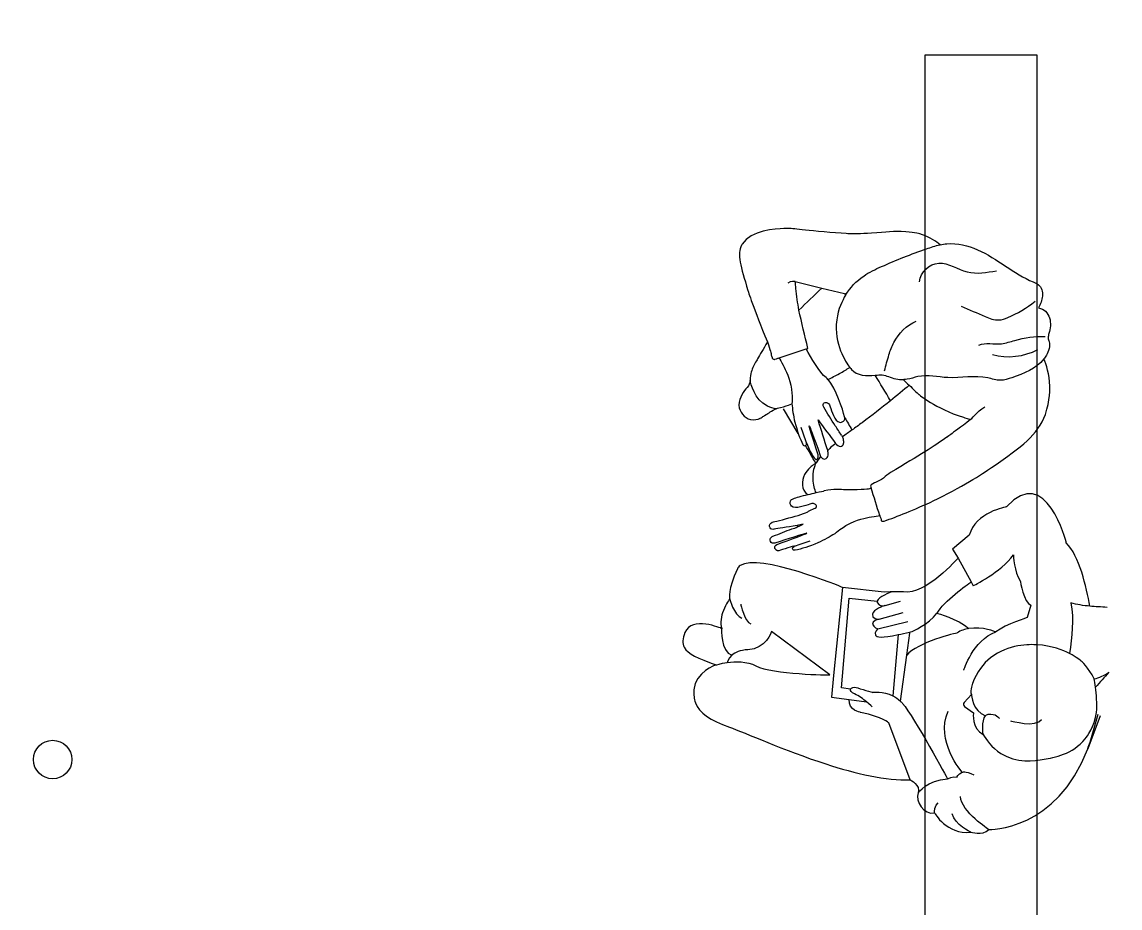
# Model space of a CAD drawing. Header units: millimetres. Extents: x 13722 to 114356, y -17117 to 61088.
# Drawn here: x 79077 to 81363, y 9779 to 11624 of the extents above; entities that cross this region are included whole.
import ezdxf

# ---------------------------------------------------------------- set-up
doc = ezdxf.new("R2010")
doc.units = ezdxf.units.MM
for name, color, linetype in [('01', 3, 'Continuous'), ('02', 250, 'Continuous'), ('03', 8, 'Continuous'), ('Toffu_Outline', 8, 'Continuous')]:
    doc.layers.add(name, color=color, linetype=linetype)

# ---------------------------------------------------------------- blocks, each defined once
blk = doc.blocks.new('2t')
at = {"layer": '02'}
h = blk.add_hatch(dxfattribs=at)
h.set_pattern_fill('AR-CONC', color=6, scale=50)
h.paths.add_polyline_path([(94283.9, -5120.8, 1), (94363.9, -5120.8, 1)])
at = {"layer": '02', "color": 6, "lineweight": 30}
blk.add_circle((94323.9, -5120.8), 40, dxfattribs=at)

msp = doc.modelspace()

# ---------------------------------------------------------------- hatches: boundary and pattern name
at = {"layer": '01', "lineweight": -2, "true_color": 0x999b37}
h = msp.add_hatch(dxfattribs=at)
h.set_pattern_fill('AR-SAND', color=55, scale=5)
h.set_pattern_definition([(37.5, (-19358.14, 21727.48), (-8.00016, 244.7066), [0, -193.04, 0, -215.9, 0, -206.375]), (7.5, (-19358.14, 21727.48), (224.7616, 358.4126), [0, -104.14, 0, -173.99, 0, -66.675]), (327.5, (-19514.35, 21727.48), (395.4962, 0.7186), [0, -63.5, 0, -228.6, 0, -298.45]), (317.5, (-19514.35, 21727.48), (381.7782, 111.4647), [0, -31.75, 0, -149.86, 0, -171.45])])
h.paths.add_polyline_path([(70453.8, 12983.3), (70453.8, 10764.6), (72599.6, 10043.3), (76293.8, 10043.3), (76293.8, 12983.3)], flags=17)
h.paths.add_polyline_path([(70453.8, 22943.3), (70453.8, 20883.3), (72903.8, 20883.3), (72903.8, 22943.3)], flags=17)
h.paths.add_polyline_path([(79063.8, 14353.3), (79063.8, 12513.3), (81313.8, 12513.3), (81313.8, 14353.3)], flags=17)
h.paths.add_polyline_path([(66994.8, 20603.3, 0.409585), (64324.8, 23223.3), (62204.1, 23223.3), (62204.1, 7963.3), (62204.1, 6963.3), (83214.7, 6963.3), (83214.7, 23223.3), (77183.8, 23223.3), (77183.8, 20603.3), (78783.8, 20603.3), (78783.8, 19033.3), (81593.8, 19033.3), (81593.8, 14633.3), (81593.8, 12233.3), (81593.8, 7963.3), (72553.8, 7963.3), (64324.8, 10463.3), (64324.8, 13163.3), (64324.8, 15543.3), (66994.8, 15543.3)])

# ---------------------------------------------------------------- linework, layer by layer
at = {"layer": '03'}
msp.add_lwpolyline([(81191.1, 11555.4), (80956.8, 11555.4), (80956.8, 8950.5), (81191.1, 8950.5)], close=True, dxfattribs=at)
at = {"layer": 'Toffu_Outline'}
for p, q in [((80575.1, 11159.3), (80575.2, 11159.2)), ((80653.3, 10924.7), (80709.9, 10943.4)), ((80693.3, 10767.3), (80662.3, 10819.1)), ((80691.1, 10576.1), (80692.8, 10573.4)), ((80702.4, 10557.4), (80703.1, 10556.2)), ((81026.1, 10507.9), (81053.1, 10458.3)), ((80785.6, 10446.8), (80767, 10263.8)), ((80783.1, 10237.8), (80799.3, 10424.5)), ((80799.3, 10424.5), (80857.6, 10418.2)), ((80874.1, 10409.5), (80906.1, 10418.5)), ((80861.7, 10380.7), (80911.7, 10394.9)), ((80859.1, 10360.6), (80921.8, 10376.2)), ((80901.7, 10348.6), (80890.3, 10221)), ((80919.4, 10305.6), (80925.9, 10351.8)), ((80456, 10322.2), (80456.1, 10322.2)), ((80906.1, 10209.8), (80919.4, 10305.6)), ((80767, 10263.8), (80762.4, 10218.5)), ((80802.3, 10234.8), (80783.1, 10237.8)), ((80479.3, 10206.8), (80479.3, 10206.8)), ((80762.4, 10218.5), (80799.4, 10213.5)), ((80799.4, 10213.5), (80835.7, 10208.6)), ((81321.6, 10179.6), (81296, 10110.8))]:
    msp.add_line(p, q, dxfattribs=at)
for points in [[(80663.6, 11194.3), (80646.3, 11193.6), (80595, 11191.3), (80576.4, 11161.6)], [(80672.9, 11194.4), (80669.9, 11194.5), (80667, 11194.5), (80663.6, 11194.3)], [(80708.7, 11190.9), (80688.7, 11192.9), (80680.3, 11194.1), (80672.9, 11194.4)], [(80793.4, 11183.6), (80765.7, 11185), (80725.6, 11189.1), (80708.7, 11190.9)], [(80799.4, 11183.3), (80797.5, 11183.3), (80795.5, 11183.4), (80793.4, 11183.6)], [(80846.1, 11184.4), (80823.2, 11183), (80805.6, 11183), (80799.4, 11183.3)], [(80917.2, 11187.6), (80890.9, 11189.6), (80877.6, 11186.4), (80846.1, 11184.4)], [(80949.9, 11182), (80947.1, 11182.9), (80937, 11186.1), (80917.2, 11187.6)], [(80988.5, 11160.3), (80980.6, 11167), (80967.7, 11176.2), (80949.9, 11182)], [(80575.1, 11159.3), (80565.7, 11141.3), (80573.5, 11115.3), (80588.5, 11065.4)], [(80576.4, 11161.6), (80575.9, 11160.8), (80575.5, 11160.1), (80575.1, 11159.3)], [(80960.3, 11151.9), (80969.6, 11155.1), (80978.9, 11158.2), (80988.5, 11160.3)], [(80988.5, 11160.3), (80993.2, 11161.3), (80998, 11162.1), (81002.8, 11162.5)], [(80988.5, 11160.3), (80988.5, 11160.3), (80988.5, 11160.3), (80988.5, 11160.3)], [(81002.8, 11162.5), (81047.2, 11166.5), (81088, 11140.6), (81125, 11115.9)], [(80866.9, 11115), (80897.4, 11128.7), (80928.6, 11141), (80960.3, 11151.9)], [(80829.6, 11095.3), (80841.2, 11103.3), (80854, 11109.3), (80866.9, 11115)], [(80945.9, 11083.3), (80947.5, 11103.4), (80965.5, 11121), (80985.7, 11122)], [(80985.7, 11122), (81006.5, 11123.1), (81024.9, 11109.1), (81045.1, 11103.9)], [(81125, 11115.9), (81143, 11103.8), (81162.5, 11091.3), (81182.4, 11083)], [(80792, 11055.6), (80801.6, 11071.3), (80814.4, 11085), (80829.6, 11095.3)], [(81045.1, 11103.9), (81065, 11098.8), (81086, 11102.6), (81106.3, 11106.4)], [(80588.5, 11065.4), (80588.5, 11065.4), (80600, 11027.3), (80629.3, 10958.2)], [(80687.1, 11083.7), (80687.1, 11083.7), (80677.3, 11086), (80671.5, 11080.2)], [(80688.5, 11069.6), (80687.9, 11074.3), (80687.5, 11079), (80687.1, 11083.7)], [(80687.1, 11083.7), (80687.1, 11083.7), (80742.4, 11070.1), (80742.4, 11070.1)], [(80694.6, 11024.4), (80692.2, 11038.9), (80690.1, 11054), (80688.5, 11069.6)], [(80742.4, 11070.1), (80726.4, 11054.9), (80710.5, 11039.6), (80694.6, 11024.4)], [(80742.4, 11070.1), (80742.4, 11070.1), (80789.4, 11058.6), (80789.4, 11058.6)], [(81182.4, 11083), (81186.3, 11081.5), (81190.3, 11079.9), (81193.5, 11077.3)], [(81193.5, 11077.3), (81200.3, 11071.8), (81202.8, 11062.3), (81201.9, 11053.6)], [(80791.9, 11055.5), (80785.1, 11044.5), (80776.3, 11026.8), (80773.4, 11003.8)], [(80789.4, 11058.6), (80789.4, 11058.6), (80792, 11055.6), (80792, 11055.6)], [(80792, 11055.6), (80791.9, 11055.6), (80791.9, 11055.5), (80791.9, 11055.5)], [(81129.4, 11008.8), (81149.9, 11017.3), (81169.1, 11028.8), (81186.3, 11042.9)], [(81201.9, 11053.6), (81201.1, 11044.9), (81197.4, 11036.8), (81193.8, 11028.8)], [(80713.3, 10944.5), (80707, 10971.2), (80700.8, 10997.8), (80694.6, 11024.4)], [(81032.3, 11032.4), (81049, 11025.3), (81065.7, 11018.2), (81082.4, 11011.1)], [(81193.8, 11028.8), (81204.7, 11027.7), (81213.5, 11018.4), (81216.6, 11007.9)], [(80773.4, 11003.8), (80766.9, 10953.9), (80792.6, 10915.9), (80800.4, 10905.4)], [(80892.3, 10957), (80902.4, 10976.4), (80919.1, 10992.3), (80939.1, 11001.4)], [(81082.4, 11011.1), (81091.6, 11007.2), (81101.1, 11003.3), (81111.1, 11003.8)], [(81111.1, 11003.8), (81117.4, 11004.2), (81123.5, 11006.4), (81129.4, 11008.8)], [(81216.6, 11007.9), (81219.8, 10997.4), (81218.2, 10986.1), (81215.3, 10975.5)], [(81215.3, 10975.5), (81214.5, 10972.6), (81213.5, 10969.5), (81213.7, 10966.4)], [(80629.3, 10958.2), (80620.6, 10942.8), (80613.6, 10931.1), (80608.7, 10923.1)], [(80629.3, 10958.2), (80635.2, 10940.7), (80637.1, 10933.3), (80637.2, 10930.7)], [(80882.2, 10931.5), (80884.9, 10940.2), (80888, 10948.9), (80892.3, 10957)], [(81069, 10951.5), (81083.7, 10957.7), (81100.6, 10952.8), (81116.5, 10954.4)], [(81116.5, 10954.4), (81126, 10955.4), (81135, 10958.7), (81144.1, 10961.3)], [(81144.1, 10961.3), (81164.7, 10967.2), (81186.1, 10969.9), (81207.5, 10969.2)], [(81215.7, 10958.7), (81218.1, 10949.1), (81215, 10938.8), (81209.9, 10930.3)], [(81213.7, 10966.4), (81213.9, 10963.8), (81215, 10961.3), (81215.7, 10958.7)], [(80637.2, 10930.7), (80637.2, 10930.7), (80637.2, 10930.7), (80637.2, 10930.7)], [(80637.2, 10930.7), (80637.2, 10930.3), (80637.4, 10927.9), (80638.8, 10925.4)], [(80709.9, 10943.4), (80709.9, 10943.4), (80713.3, 10944.5), (80713.3, 10944.5)], [(80751.3, 10883.7), (80738.2, 10894), (80719.7, 10925.6), (80709.9, 10943.4)], [(80873.1, 10897.7), (80875.6, 10909.1), (80878.7, 10920.4), (80882.2, 10931.5)], [(81097.7, 10932.2), (81128.8, 10923.2), (81163.5, 10926.9), (81191.9, 10942.3)], [(81209.9, 10930.3), (81208.3, 10927.6), (81206.5, 10925), (81204.6, 10922.6)], [(80604.5, 10915.8), (80601, 10909.4), (80596.4, 10899.9), (80594.7, 10892.2)], [(80608.7, 10923.1), (80608.7, 10923.1), (80606.9, 10920.2), (80604.5, 10915.8)], [(80638.8, 10925.4), (80639.1, 10924.9), (80641.1, 10921.3), (80643.5, 10921.5)], [(80643.5, 10921.5), (80643.9, 10921.5), (80644.2, 10921.7), (80644.7, 10921.9)], [(80644.7, 10921.9), (80648.8, 10923.9), (80653.3, 10924.7), (80653.3, 10924.7)], [(80653.3, 10924.7), (80655.4, 10921.4), (80658.5, 10916.2), (80661.8, 10909.8)], [(80661.8, 10909.8), (80667.4, 10898.8), (80675.8, 10882.2), (80679.1, 10859.9)], [(80800.3, 10905.6), (80800.3, 10905.6), (80800.3, 10905.5), (80800.4, 10905.4)], [(80800.4, 10905.4), (80800.5, 10905.3), (80800.5, 10905.3), (80800.6, 10905.2)], [(81204.6, 10922.6), (81188.6, 10902.6), (81162.6, 10892.1), (81137.9, 10883.6)], [(81204.6, 10922.6), (81204.6, 10922.6), (81204.5, 10922.7), (81204.5, 10922.7)], [(81217.3, 10866.2), (81216.5, 10891), (81209.8, 10910.6), (81204.6, 10922.6)], [(80594.7, 10892.2), (80593.3, 10885.9), (80593.2, 10879.8), (80593.2, 10879.8)], [(80755.2, 10880), (80754, 10881.4), (80752.6, 10882.6), (80751.3, 10883.7)], [(80755.2, 10880), (80762.9, 10883.7), (80770.8, 10887.8), (80778.9, 10892.2)], [(80778.9, 10892.2), (80786.6, 10896.4), (80793.8, 10900.7), (80800.8, 10904.9)], [(80800.8, 10904.9), (80801.8, 10903.7), (80803.7, 10901.3), (80804, 10900.9)], [(80804, 10900.9), (80815.8, 10887.2), (80835.5, 10887.2), (80853.7, 10888.8)], [(80885.4, 10835.7), (80874.8, 10853.4), (80864.2, 10871.1), (80853.7, 10888.8)], [(80853.7, 10888.8), (80853.9, 10888.8), (80854.2, 10888.8), (80854.5, 10888.8)], [(80854.5, 10888.8), (80859.1, 10889.2), (80863.7, 10890.2), (80868.3, 10889.8)], [(80868.3, 10889.8), (80872.8, 10889.3), (80877, 10887.4), (80881.2, 10885.8)], [(80881.2, 10885.8), (80891.2, 10881.9), (80901.8, 10879.4), (80912.4, 10879.6)], [(80942.6, 10885.8), (80935.1, 10884.3), (80927.8, 10881.5), (80920.3, 10880.3)], [(81004.7, 10883.7), (80983.9, 10884.7), (80962.9, 10890), (80942.6, 10885.8)], [(81087.8, 10883.3), (81060.6, 10889), (81032.5, 10882.5), (81004.7, 10883.7)], [(81114.4, 10878.3), (81105.4, 10878.2), (81096.7, 10881.4), (81087.8, 10883.3)], [(81137.9, 10883.6), (81130.3, 10880.9), (81122.5, 10878.3), (81114.4, 10878.3)], [(80593.3, 10877.6), (80592.7, 10865.7), (80583.3, 10861.5), (80576, 10847.9)], [(80593.2, 10879.8), (80593.2, 10878.7), (80593.3, 10877.9), (80593.3, 10877.6)], [(80629.5, 10824.3), (80601.3, 10838.3), (80594.4, 10871.4), (80593.3, 10877.6)], [(80679.1, 10859.9), (80680.2, 10852.7), (80681.1, 10842.3), (80680.1, 10829.4)], [(80755.4, 10879.9), (80755.3, 10879.9), (80755.3, 10879.9), (80755.2, 10880)], [(80789.7, 10802.3), (80786, 10816.7), (80772.1, 10861.7), (80755.4, 10879.9)], [(80924.6, 10868.3), (80912, 10857.4), (80898.9, 10846.6), (80885.4, 10835.7)], [(80912.7, 10879.2), (80915.5, 10875.1), (80919.4, 10871.4), (80924.6, 10868.3)], [(80920.3, 10880.3), (80918, 10879.9), (80915.6, 10879.7), (80913.3, 10879.6)], [(80924.6, 10868.3), (80932.6, 10859.2), (80939.8, 10852.7), (80944.6, 10848.6)], [(81207.8, 10807.3), (81218.1, 10835.7), (81217.4, 10863.6), (81217.3, 10866.2)], [(80576, 10847.9), (80573, 10842.2), (80569.2, 10835.1), (80569.8, 10826.1)], [(80944.6, 10848.6), (80944.6, 10848.6), (80978, 10820.3), (81037.1, 10801.1)], [(80569.8, 10826.1), (80570.7, 10812.9), (80581, 10799.2), (80593.7, 10796.6)], [(80626.5, 10806.7), (80630.4, 10809), (80638.6, 10815.2), (80647.1, 10818.9)], [(80647.1, 10818.9), (80641.6, 10819.7), (80635.6, 10821.3), (80629.5, 10824.3)], [(80647.1, 10818.9), (80652.3, 10821.2), (80652.1, 10820.1), (80662.7, 10823.2)], [(80662.7, 10823.2), (80670.2, 10825.4), (80676.2, 10827.7), (80680.1, 10829.4)], [(80680.1, 10829.4), (80680.1, 10829.4), (80680.2, 10829.3), (80680.2, 10829.3)], [(80680.2, 10829.3), (80681.1, 10818), (80682.9, 10805), (80686.4, 10790.8)], [(80746.4, 10821.9), (80744.5, 10825.8), (80745.2, 10829.8), (80747.5, 10831.5)], [(80770.3, 10783.7), (80762.1, 10796.6), (80754.1, 10809.3), (80746.4, 10821.9)], [(80747.5, 10831.5), (80750, 10833.2), (80753.5, 10831.7), (80753.8, 10831.5)], [(80753.8, 10831.5), (80757.8, 10829.7), (80759.3, 10824.9), (80759.9, 10823.1)], [(80759.9, 10823.1), (80762.5, 10814.8), (80769.7, 10792.7), (80779.3, 10790.7)], [(80885.4, 10835.7), (80866.5, 10820.4), (80846.9, 10805.1), (80826.3, 10789.9)], [(81052.2, 10796.2), (81052.2, 10796.2), (81065.5, 10812.6), (81081.8, 10823.1)], [(80593.7, 10796.6), (80601, 10795), (80609.8, 10797.1), (80612.9, 10798.4)], [(80612.9, 10798.4), (80613.6, 10798.7), (80614.3, 10799.1), (80614.3, 10799.1)], [(80614.3, 10799.1), (80617.5, 10800.6), (80619.1, 10802), (80621.8, 10803.8)], [(80621.8, 10803.8), (80623, 10804.6), (80623.1, 10804.6), (80626.5, 10806.7)], [(80686.4, 10790.8), (80690.9, 10772.4), (80697, 10756.8), (80702.8, 10744.3)], [(80754.8, 10731.8), (80748, 10753.1), (80741.3, 10774.4), (80734.5, 10795.7)], [(80734.5, 10795.7), (80746.8, 10779.4), (80759, 10763), (80771.2, 10746.7)], [(80779.3, 10790.7), (80783, 10789.9), (80787.3, 10791.9), (80789.1, 10794.8)], [(80789.1, 10794.8), (80790.2, 10796.5), (80790.3, 10798.5), (80790.2, 10800.1)], [(80790.2, 10800.1), (80790, 10801), (80789.9, 10801.8), (80789.7, 10802.3)], [(81037.1, 10801.1), (81038.1, 10800.8), (81052.2, 10796.2), (81052.2, 10796.2)], [(81099.2, 10698.8), (81158.1, 10739.7), (81192, 10763.9), (81207.8, 10807.3)], [(80710.3, 10748.1), (80706.6, 10758.7), (80702.9, 10769.4), (80699.2, 10780)], [(80734.8, 10723.1), (80721.7, 10763.3), (80715.5, 10783.5), (80716, 10783.7)], [(80716, 10783.7), (80716.6, 10783.9), (80724.5, 10762.5), (80739.9, 10719.3)], [(80783.5, 10763.6), (80779.1, 10770.3), (80774.7, 10776.9), (80770.3, 10783.7)], [(80805.4, 10774.7), (80798.7, 10769.8), (80792, 10765.1), (80785.3, 10760.4)], [(80826.3, 10789.9), (80819.3, 10784.7), (80812.4, 10779.7), (80805.4, 10774.7)], [(80708.3, 10742.2), (80710.5, 10743.1), (80711.5, 10745.9), (80710.3, 10748.1)], [(80710.3, 10748.1), (80722.8, 10718.7), (80728.4, 10712.8), (80731.1, 10713.5)], [(80771.2, 10746.7), (80767.9, 10744.2), (80764.4, 10741.3), (80760.8, 10737.9)], [(80771.2, 10746.7), (80771.9, 10745.8), (80772.5, 10745), (80773.1, 10744.2)], [(80783.5, 10741.2), (80786.4, 10742.5), (80787.4, 10745.8), (80787.7, 10746.8)], [(80787.2, 10755.3), (80786.9, 10756.6), (80786.3, 10758.4), (80785.3, 10760.4)], [(80787.7, 10746.8), (80788.6, 10749.8), (80787.9, 10752.3), (80787.2, 10755.3)], [(81003, 10759.8), (80976.7, 10740.8), (80946.3, 10722.5), (80885.7, 10685.9)], [(80702.8, 10744.3), (80703.8, 10742.2), (80706.3, 10741.3), (80708.3, 10742.2)], [(80730, 10705.9), (80722.8, 10718), (80715.6, 10730.1), (80708.3, 10742.2)], [(80735.1, 10717.8), (80735.6, 10720), (80734.8, 10723.1), (80734.8, 10723.1)], [(80760.8, 10737.9), (80758.6, 10735.9), (80756.6, 10733.8), (80754.8, 10731.8)], [(80755.3, 10727.8), (80755.1, 10729.5), (80754.9, 10730.9), (80754.8, 10731.8)], [(80755.9, 10722.2), (80755.9, 10722.9), (80755.7, 10724.5), (80755.3, 10727.8)], [(80773.1, 10744.2), (80776.2, 10740.9), (80780.4, 10739.7), (80783.5, 10741.2)], [(80725.6, 10702.7), (80725.6, 10702.7), (80716.2, 10696.6), (80709.2, 10686.2)], [(80724.1, 10672.9), (80723.7, 10688), (80727.7, 10699.9), (80730.5, 10706.3)], [(80728.6, 10704.8), (80727.4, 10703.9), (80726.4, 10703.3), (80725.6, 10702.7)], [(80730, 10705.9), (80730, 10705.9), (80728.9, 10705), (80728.6, 10704.8)], [(80730.4, 10706.4), (80730.2, 10706.1), (80730, 10705.9), (80730, 10705.9)], [(80739.9, 10719.3), (80736, 10714.1), (80731.7, 10708.1), (80730.4, 10706.4)], [(80731.1, 10713.5), (80732.2, 10713.7), (80734.5, 10715.5), (80735.1, 10717.8)], [(80739.9, 10719.3), (80741.8, 10716), (80745, 10714), (80748.1, 10714.2)], [(80748.1, 10714.2), (80752.6, 10714.5), (80755.6, 10719), (80755.9, 10722.2)], [(81251.4, 10539.9), (81251.4, 10539.9), (81209.6, 10706.3), (81127.1, 10614.7)], [(80709.2, 10686.2), (80701.9, 10675.3), (80698.4, 10656), (80707.6, 10645.1)], [(80885.7, 10685.9), (80875.1, 10679.4), (80866.2, 10669.4), (80854.3, 10665.4)], [(80983.2, 10631.5), (81042.5, 10660.5), (81082.3, 10687.2), (81099.2, 10698.8)], [(80730.5, 10644.2), (80727.9, 10650.3), (80724.5, 10660.2), (80724.1, 10672.9)], [(80845, 10654.4), (80844.2, 10650.8), (80834.2, 10650.9), (80806.9, 10649.9)], [(80844, 10657.8), (80843.9, 10656.1), (80845.3, 10655.5), (80845, 10654.4)], [(80854.3, 10665.4), (80852.5, 10664.7), (80844.2, 10662), (80844, 10657.8)], [(80863.1, 10596.3), (80857.1, 10615.7), (80851, 10635), (80845, 10654.4)], [(80677.1, 10626.4), (80678.2, 10629.2), (80680.8, 10630.7), (80682.9, 10631.6)], [(80682.9, 10631.6), (80688.1, 10634), (80700.8, 10637.3), (80713.5, 10640.3)], [(80707.6, 10645.1), (80709.6, 10642.7), (80711.8, 10641.2), (80713.5, 10640.3)], [(80713.5, 10640.3), (80719.4, 10641.7), (80725.3, 10643), (80730.5, 10644.2)], [(80713.5, 10640.3), (80713.5, 10640.2), (80713.6, 10640.2), (80713.7, 10640.2)], [(80730.5, 10644.2), (80739.5, 10646.2), (80746.4, 10647.6), (80747.5, 10647.8)], [(80730.5, 10644.1), (80730.5, 10644.1), (80730.5, 10644.1), (80730.5, 10644.2)], [(80772, 10651), (80766.2, 10650.6), (80757.8, 10650.5), (80747.5, 10647.8)], [(80806.9, 10649.9), (80788.5, 10649.2), (80784.4, 10651.6), (80772, 10651)], [(80877.5, 10586.9), (80904.3, 10596.5), (80941, 10610.8), (80983.2, 10631.5)], [(80679.4, 10615.8), (80676.6, 10618.3), (80675.8, 10623.2), (80677.1, 10626.4)], [(80717.4, 10620.1), (80709.4, 10617.3), (80686.8, 10609.3), (80679.4, 10615.8)], [(80704.2, 10600.5), (80718.4, 10605.6), (80711.7, 10605.4), (80724, 10610)], [(80727.9, 10620.4), (80724, 10622.6), (80719.2, 10620.8), (80717.4, 10620.1)], [(80724, 10610), (80727.1, 10611.2), (80731.1, 10612.6), (80731.5, 10615.3)], [(80731.5, 10615.3), (80731.7, 10617.3), (80729.7, 10619.4), (80727.9, 10620.4)], [(81127.1, 10614.7), (81127.1, 10614.7), (81061.7, 10603.5), (81049.5, 10555.4)], [(80639.7, 10582.8), (80642.4, 10583.6), (80661.9, 10588.1), (80680.8, 10593.4)], [(80680.8, 10593.4), (80689.3, 10595.7), (80697.6, 10598.2), (80704.2, 10600.5)], [(80795, 10577), (80815.1, 10588.2), (80833.6, 10591.7), (80845.9, 10593.9)], [(80845.9, 10593.9), (80853.1, 10595.3), (80859.1, 10596), (80863.1, 10596.3)], [(80863.1, 10596.3), (80863.1, 10596.3), (80865, 10592.1), (80865.9, 10587.5)], [(80865.9, 10587.5), (80865.9, 10587), (80866, 10586.6), (80866.2, 10586.3)], [(80866.2, 10586.3), (80867.5, 10584.2), (80871.5, 10584.8), (80872.2, 10584.9)], [(80872.2, 10584.9), (80875, 10585.3), (80877.1, 10586.6), (80877.4, 10586.8)], [(80877.4, 10586.8), (80877.4, 10586.9), (80877.5, 10586.9), (80877.5, 10586.9)], [(80636.5, 10569.2), (80633.7, 10571.4), (80632.7, 10576.4), (80634.6, 10579.3)], [(80634.6, 10579.3), (80635.3, 10580.3), (80636.5, 10581.5), (80638, 10582.2)], [(80643.8, 10568.1), (80642.5, 10567.8), (80639, 10567.2), (80636.5, 10569.2)], [(80638, 10582.2), (80638.8, 10582.6), (80639.4, 10582.8), (80639.7, 10582.8)], [(80640.7, 10553.6), (80653.9, 10558.4), (80666.8, 10564.2), (80680.2, 10568.6)], [(80691.1, 10576.1), (80668, 10572.2), (80651, 10569.4), (80643.8, 10568.1)], [(80680.2, 10568.6), (80683.6, 10569.7), (80687.8, 10571.2), (80692.8, 10573.4)], [(80703.3, 10578.3), (80699.1, 10577.5), (80695, 10576.8), (80691.1, 10576.1)], [(80692.8, 10573.4), (80696, 10574.7), (80699.6, 10576.3), (80703.3, 10578.3)], [(80769.4, 10558.7), (80779.3, 10567.6), (80788.4, 10573.4), (80795, 10577)], [(80635.4, 10542.5), (80633.8, 10545.8), (80635.4, 10549.3), (80636.9, 10551.1)], [(80644.4, 10539), (80640.7, 10538), (80636.9, 10539.5), (80635.4, 10542.5)], [(80636.9, 10551.1), (80638.3, 10552.8), (80640.1, 10553.4), (80640.7, 10553.6)], [(80702.4, 10557.4), (80693.5, 10554.7), (80676.1, 10549.3), (80644.4, 10539)], [(80650.5, 10537.1), (80676.2, 10546.3), (80693.7, 10552.7), (80703.1, 10556.2)], [(80685.3, 10532.7), (80696.2, 10536.4), (80707, 10540), (80717.9, 10543.6)], [(80734.2, 10539.8), (80716.5, 10532), (80700.3, 10527.2), (80686.7, 10524.2)], [(80711.1, 10559.6), (80711, 10559.8), (80708.8, 10559.3), (80702.4, 10557.4)], [(80703.1, 10556.2), (80708.4, 10558.3), (80711.1, 10559.4), (80711.1, 10559.6)], [(80769.4, 10558.8), (80759.6, 10552.5), (80747.9, 10545.9), (80734.2, 10539.8)], [(81049.5, 10555.4), (81049.5, 10555.4), (81014.5, 10526.5), (81014.5, 10526.5)], [(81300.3, 10407.7), (81293.4, 10447.6), (81278.5, 10512.6), (81251.4, 10539.9)], [(80785.6, 10446.8), (80785.6, 10446.8), (80610.6, 10519.5), (80572.4, 10492.2)], [(80644.8, 10528.1), (80644, 10531), (80645.4, 10533.5), (80646, 10534.1)], [(80650, 10523.2), (80648, 10523.7), (80645.6, 10525.4), (80644.8, 10528.1)], [(80646, 10534.1), (80647.4, 10535.9), (80650.5, 10537.1), (80650.5, 10537.1)], [(80653, 10523.3), (80652.6, 10523.2), (80651.4, 10522.9), (80650, 10523.2)], [(80685.3, 10532.7), (80684.6, 10534), (80659.8, 10524.9), (80653, 10523.3)], [(80681.7, 10527.4), (80681.3, 10529.1), (80683.1, 10530.6), (80684.3, 10531.6)], [(80686.7, 10524.2), (80684.3, 10523.7), (80682.1, 10525.2), (80681.7, 10527.4)], [(80684.3, 10531.6), (80684.9, 10532.2), (80685.4, 10532.5), (80685.3, 10532.7)], [(81014.5, 10526.5), (81014.5, 10526.5), (81026.1, 10507.9), (81026.1, 10507.9)], [(81026.1, 10507.9), (81026.1, 10507.9), (80957.7, 10429.5), (80912.4, 10437.9)], [(81057.3, 10450.4), (81057.3, 10450.4), (81115.8, 10478.4), (81141.3, 10514.4)], [(81141.3, 10514.4), (81141.3, 10514.4), (81142.6, 10478.7), (81155.6, 10460.3)], [(80566.7, 10485.7), (80546.2, 10442.1), (80550.6, 10423.3), (80550.6, 10423.3)], [(80572.4, 10492.2), (80569.9, 10490.5), (80568, 10488.3), (80566.7, 10485.7)], [(80985.3, 10397.5), (81002.6, 10423.8), (81053.1, 10458.3), (81053.1, 10458.3)], [(81053.1, 10458.3), (81053.1, 10458.3), (81057.3, 10450.4), (81057.3, 10450.4)], [(81155.6, 10460.3), (81155.6, 10460.3), (81163.1, 10414.1), (81177.7, 10410.1)], [(80872.3, 10437.2), (80872.3, 10437.2), (80785.6, 10446.8), (80785.6, 10446.8)], [(80887.7, 10437.4), (80886.1, 10436.8), (80859.6, 10427.4), (80857.7, 10418.1)], [(80884.4, 10437.4), (80884.4, 10437.4), (80872.3, 10437.2), (80872.3, 10437.2)], [(80887.7, 10437.4), (80887.7, 10437.4), (80884.4, 10437.4), (80884.4, 10437.4)], [(80887.8, 10437.4), (80887.8, 10437.4), (80887.7, 10437.4), (80887.7, 10437.4)], [(80912.4, 10437.9), (80912.4, 10437.9), (80887.8, 10437.4), (80887.8, 10437.4)], [(80550.6, 10423.3), (80550.6, 10423.3), (80543, 10412.6), (80537.5, 10398.5)], [(80550.6, 10423.3), (80550.6, 10423.3), (80558.5, 10389.1), (80576.2, 10383.2)], [(80573.8, 10411.8), (80573.8, 10411.8), (80581, 10375), (80594.6, 10371.4)], [(80873.8, 10409.4), (80871.3, 10408.5), (80850.1, 10401), (80847.6, 10391.2)], [(80857.7, 10418.1), (80857.5, 10417.3), (80857.6, 10416.4), (80857.9, 10415.5)], [(80857.9, 10415.5), (80861.2, 10406.1), (80872.1, 10408.9), (80873.8, 10409.4)], [(80874.1, 10409.5), (80874.1, 10409.5), (80874, 10409.4), (80873.8, 10409.4)], [(81177.7, 10410.1), (81177.7, 10410.1), (81169.8, 10383.9), (81169.8, 10383.9)], [(81261.2, 10414.8), (81267.7, 10380), (81263, 10344.5), (81258.4, 10309.2)], [(81300.3, 10407.7), (81287, 10409), (81273.9, 10411), (81261.2, 10414.8)], [(81336.3, 10405.4), (81324.3, 10406.1), (81312.2, 10406.5), (81300.3, 10407.7)], [(80537.5, 10398.5), (80533, 10386.9), (80529.9, 10373.1), (80533.9, 10361.3)], [(80847.6, 10391.2), (80845.1, 10381.4), (80860.2, 10380.7), (80861.6, 10380.7)], [(80861.6, 10380.7), (80860.1, 10380.3), (80846.5, 10376.7), (80848.2, 10370.4)], [(80861.7, 10380.7), (80861.7, 10380.7), (80861.6, 10380.7), (80861.6, 10380.7)], [(80861.7, 10380.7), (80861.7, 10380.7), (80861.7, 10380.7), (80861.7, 10380.7)], [(80930.4, 10355.1), (80930.4, 10355.1), (80963.8, 10369.5), (80982.1, 10393.1)], [(80982.1, 10393.1), (80983.2, 10394.5), (80984.3, 10396), (80985.3, 10397.5)], [(80982.1, 10393.1), (80982.1, 10393.1), (81025.6, 10381.9), (81048.7, 10361.3)], [(81169.8, 10383.9), (81169.8, 10383.9), (81127.4, 10371.2), (81104.6, 10354.1)], [(80533.9, 10361.3), (80533.9, 10361.3), (80531.4, 10313.3), (80555.4, 10305.7)], [(80848.2, 10370.4), (80849.9, 10363.7), (80859.1, 10360.6), (80859.1, 10360.6)], [(80859.1, 10360.6), (80859.1, 10360.6), (80850.9, 10353.7), (80854.1, 10347.6)], [(81048.7, 10361.3), (81040.3, 10360), (81031.8, 10357.1), (81024.2, 10352.1)], [(81104.6, 10354.1), (81104.6, 10354.1), (81076.7, 10365.8), (81048.7, 10361.3)], [(80637.7, 10355.3), (80637.7, 10355.3), (80626, 10318.4), (80588.5, 10317.1)], [(80758.9, 10264.6), (80758.9, 10264.6), (80637.7, 10355.3), (80637.7, 10355.3)], [(80854.1, 10347.6), (80856.7, 10342.6), (80867.5, 10341.5), (80901.6, 10348.6)], [(80901.6, 10348.6), (80908.6, 10350), (80916.4, 10351.8), (80925.4, 10353.9)], [(81024.2, 10352.1), (81024.2, 10352.1), (80939.4, 10332.1), (80919.4, 10305.6)], [(80925.4, 10353.9), (80927, 10354.3), (80928.7, 10354.7), (80930.4, 10355.1)], [(81037.9, 10274.4), (81037.9, 10274.4), (81057, 10337), (81104.6, 10354.1)], [(80456.1, 10322.2), (80463.2, 10308.4), (80484.4, 10299.3), (80521.9, 10285.4)], [(80588.5, 10317.1), (80572.1, 10316.5), (80561.8, 10311.3), (80555.4, 10305.7)], [(81191.3, 10327.4), (81174.8, 10328.2), (81131.5, 10329.7), (81093.6, 10300)], [(81258.4, 10309.2), (81244.4, 10316.3), (81221.2, 10325.8), (81191.3, 10327.4)], [(80521.9, 10285.4), (80521.9, 10285.4), (80531.5, 10288.5), (80545.3, 10290.5)], [(80555.4, 10305.7), (80547.1, 10298.5), (80545.3, 10290.5), (80545.3, 10290.5)], [(80545.3, 10290.5), (80562.5, 10292.9), (80586, 10293.4), (80605.2, 10283.5)], [(80919.4, 10305.6), (80919.4, 10305.6), (80919.4, 10305.6), (80919.4, 10305.6)], [(81093.6, 10300), (81078.8, 10288.4), (81065.6, 10271.5), (81056, 10246.5)], [(81281.9, 10294.3), (81281.9, 10294.3), (81272.4, 10301.7), (81258.4, 10309.2)], [(81309.5, 10256.2), (81298.4, 10279.8), (81281.9, 10294.3), (81281.9, 10294.3)], [(80521.9, 10285.4), (80521.9, 10285.4), (80479, 10271.4), (80476.2, 10233.4)], [(80605.2, 10283.5), (80639.7, 10265.6), (80758.9, 10264.6), (80758.9, 10264.6)], [(81309.4, 10256.3), (81319.7, 10258.7), (81331.3, 10263.9), (81339.7, 10270.3)], [(81339.7, 10270.3), (81330.5, 10259.8), (81321.3, 10249.3), (81312.1, 10238.9)], [(81056, 10246.5), (81056, 10246.5), (81050.8, 10234.5), (81053.7, 10223.6)], [(81309.5, 10256.2), (81309.4, 10256.2), (81309.4, 10256.3), (81309.4, 10256.3)], [(81312.1, 10238.9), (81311.2, 10246.1), (81310.2, 10252.1), (81309.5, 10256.2)], [(81309.5, 10256.1), (81309.5, 10256.2), (81309.5, 10256.2), (81309.5, 10256.2)], [(80476.2, 10233.4), (80475.5, 10223.3), (80476.4, 10214.6), (80479.3, 10206.8)], [(80810.7, 10225), (80802.9, 10228.2), (80801.2, 10232), (80802.3, 10234.8)], [(80835.7, 10208.6), (80828.6, 10214.5), (80819.4, 10221.4), (80810.7, 10225)], [(80848.6, 10228.3), (80848.6, 10228.3), (80869.3, 10231.7), (80890.3, 10221)], [(80890.3, 10221), (80895.7, 10218.3), (80901.1, 10214.6), (80906.1, 10209.8)], [(81053.7, 10223.6), (81053.7, 10223.6), (81038.7, 10207.5), (81038.7, 10207.5)], [(81053.7, 10223.6), (81053.7, 10223.6), (81056.1, 10189), (81083.1, 10179.6)], [(81314, 10186.5), (81316.4, 10204.8), (81313.8, 10225.2), (81312.1, 10238.9)], [(80479.3, 10206.8), (80487.2, 10185), (80509.6, 10170.6), (80549.9, 10156.1)], [(80823.1, 10186.6), (80823.1, 10186.6), (80797.3, 10190.3), (80799.4, 10213.5)], [(80847.5, 10197.8), (80847.5, 10197.8), (80842.7, 10202.7), (80835.7, 10208.6)], [(80906.1, 10209.8), (80906.1, 10209.8), (80906.1, 10209.8), (80906.1, 10209.8)], [(80906.1, 10209.8), (80907.6, 10208.4), (80909, 10206.9), (80910.4, 10205.3)], [(80910.4, 10205.3), (80935.6, 10176.3), (81004, 10048), (81004, 10048)], [(81038.7, 10207.5), (81036.4, 10205), (81036.8, 10201.1), (81039.5, 10199.1)], [(81039.5, 10199.1), (81039.5, 10199.1), (81058, 10185.6), (81058, 10185.6)], [(80881.8, 10164.7), (80881.8, 10164.7), (80870.6, 10176.7), (80823.1, 10186.6)], [(81034.7, 10062), (81034.7, 10062), (80977.8, 10126.9), (81005.3, 10189.3)], [(81058, 10185.6), (81058, 10185.6), (81053.6, 10153.6), (81078.4, 10140.9)], [(81078.4, 10140.9), (81078.4, 10140.9), (81074.4, 10169.6), (81083.1, 10179.6)], [(81083.1, 10179.6), (81084.6, 10181.3), (81086.4, 10182.4), (81088.6, 10182.8)], [(81088.6, 10182.8), (81104.4, 10185.6), (81112.2, 10174), (81112.2, 10174)], [(81290.9, 10131.9), (81293.9, 10135.7), (81310.2, 10156.7), (81314, 10186.5)], [(81300.8, 10124.5), (81300.8, 10124.5), (81317.6, 10183.2), (81317.6, 10183.2)], [(80549.9, 10156.1), (80581.7, 10144.6), (80663.9, 10107.4), (80750.6, 10079.4)], [(80926.5, 10046.3), (80926.5, 10046.3), (80881.8, 10164.7), (80881.8, 10164.7)], [(81135.3, 10169.3), (81135.3, 10169.3), (81189.7, 10153.8), (81199.9, 10172)], [(81078.4, 10140.9), (81083.9, 10130.8), (81095, 10113.8), (81115, 10101.3)], [(81205.4, 10089.3), (81225.7, 10092.6), (81264.6, 10098.9), (81290.9, 10131.9)], [(81115, 10101.3), (81148.7, 10080.1), (81184.4, 10085.9), (81205.4, 10089.3)], [(80750.6, 10079.4), (80812.5, 10059.4), (80876.6, 10044.2), (80926.5, 10046.3)], [(81024, 10051.9), (81024, 10051.9), (81024.7, 10058.2), (81034.7, 10062)], [(81034.7, 10062), (81034.7, 10062), (81040.4, 10065.3), (81059.2, 10056.7)], [(80942.7, 10018.9), (80942.7, 10018.9), (80962.2, 10046.5), (81004, 10048)], [(81004, 10048), (81004, 10048), (81015.3, 10055.2), (81024, 10051.9)], [(80977.1, 9977.6), (80977.1, 9977.6), (80977, 9994.7), (80984.8, 9998.2)], [(81090, 9942.7), (81090, 9942.7), (81033.3, 9979.4), (81031, 10011.6)], [(80977.1, 9977.6), (80977.1, 9977.6), (81002.4, 9931.2), (81052.4, 9937.4)], [(81052.4, 9937.4), (81052.4, 9937.4), (81019, 9952.7), (81014, 9975.6)], [(81052.4, 9937.4), (81052.4, 9937.4), (81076.4, 9929.2), (81090, 9942.7)]]:
    msp.add_open_spline(points, degree=3, dxfattribs=at)
for points, knots in [([(80800.4, 10905.4), (80800.5, 10905.3), (80800.5, 10905.2), (80800.6, 10905.2), (80800.6, 10905.1), (80800.7, 10905), (80800.8, 10904.9)], [5, 5, 5, 5, 6, 6, 6, 7, 7, 7, 7]), ([(80912.4, 10879.6), (80912.4, 10879.6), (80912.4, 10879.6), (80912.4, 10879.6), (80912.5, 10879.5), (80912.6, 10879.3), (80912.7, 10879.2)], [6, 6, 6, 6, 7, 7, 7, 8, 8, 8, 8]), ([(80790.1, 10800.2), (80790.1, 10800.2), (80790.1, 10800.2), (80790.2, 10800.1), (80795.2, 10791.7), (80800.2, 10783.3), (80805.2, 10774.9)], [0, 0, 0, 0, 1, 1, 1, 2, 2, 2, 2]), ([(81052.2, 10796.2), (81029.6, 10779.5), (81017.3, 10770.3), (81010.7, 10765.4), (81004, 10760.5), (81003, 10759.8), (81003, 10759.8)], [3, 3, 3, 3, 4, 4, 4, 5, 5, 5, 5]), ([(80785.3, 10760.4), (80785, 10761.2), (80784.5, 10762), (80784, 10762.9), (80784, 10762.9), (80783.9, 10763), (80783.9, 10763.1)], [5, 5, 5, 5, 6, 6, 6, 7, 7, 7, 7]), ([(80533.9, 10361.3), (80533.9, 10361.3), (80470.7, 10388.4), (80457.4, 10352.8), (80452.5, 10339.8), (80451.9, 10330.2), (80456, 10322.2)], [8, 8, 8, 8, 9, 9, 9, 10, 10, 10, 10]), ([(80802.3, 10234.8), (80803.7, 10238.2), (80809.4, 10240.4), (80813.7, 10238.8), (80821.5, 10235.9), (80848.6, 10228.3), (80848.6, 10228.3)], [3, 3, 3, 3, 4, 4, 4, 5, 5, 5, 5]), ([(81090, 9942.7), (81090, 9942.7), (81232.2, 9939.6), (81296, 10110.8), (81297.6, 10115.2), (81299.2, 10119.8), (81300.8, 10124.5)], [7, 7, 7, 7, 8, 8, 8, 9, 9, 9, 9]), ([(80926.5, 10046.3), (80926.5, 10046.3), (80948.7, 10035.1), (80942.7, 10018.9), (80936.6, 10002.7), (80954.9, 9971.7), (80977.1, 9977.6)], [3, 3, 3, 3, 4, 4, 4, 5, 5, 5, 5])]:
    msp.add_open_spline(points, degree=3, knots=knots, dxfattribs=at)

# ---------------------------------------------------------------- block references
at = {"layer": '02'}
msp.add_blockref('2t', (-15182.9, 15209.3), dxfattribs=at)

doc.saveas('drawing.dxf')
